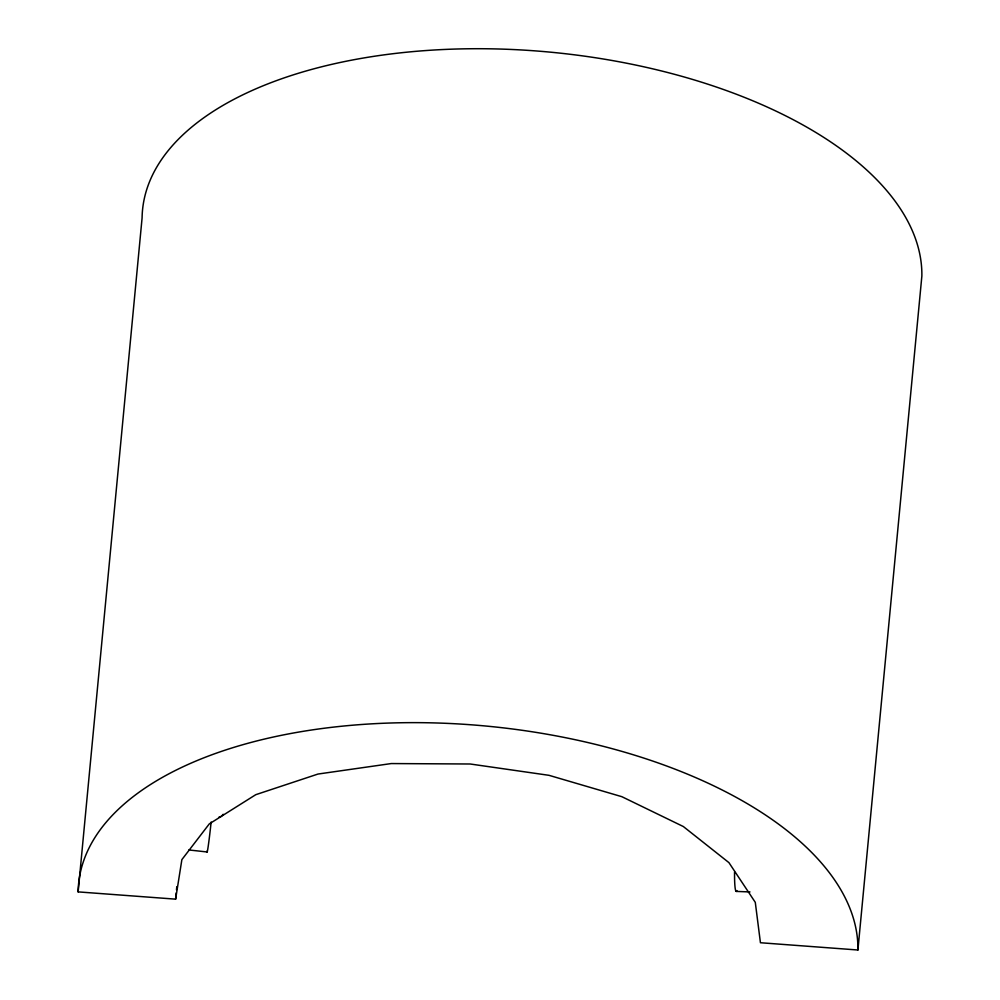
<?xml version="1.0" encoding="UTF-8"?>
<svg xmlns="http://www.w3.org/2000/svg" width="1000" height="1000" viewBox="0 0 1000 1000"><rect width="100%" height="100%" fill="white"/><g stroke="black" fill="none" stroke-linecap="round" stroke-linejoin="round"><path stroke-width="1.5" d="M78.138 891.888L142.088 217.95A391.213 195.712 5.4 0 1 534.712 50.838A391.213 195.712 5.4 0 1 921.862 276.062L857.913 950L760.438 942.738L755.288 902.35L728.938 862.638L683.337 826.538L621.85 796.688L549.012 775.325L470.213 764L391.262 763.562L317.987 774.05L255.787 794.675L209.275 823.913L181.875 859.625L175.613 899.15L78.138 891.888A391.213 195.712 5.4 0 1 470.763 724.762A391.213 195.712 5.4 0 1 857.913 950M175.613 899.15L176.2 892.925M176.488 889.825L176.788 886.712M736.25 891.413L749.987 891.938M188.825 849.95L207.113 851.975M736.938 890.562A26.075 2.525 -87.8 0 1 734.562 871.925M223.188 814.287A26.075 6.763 -75.7 0 1 219 817.1M211.137 822.062A26.075 0.712 -83.7 0 1 207.037 851.075"/></g></svg>
